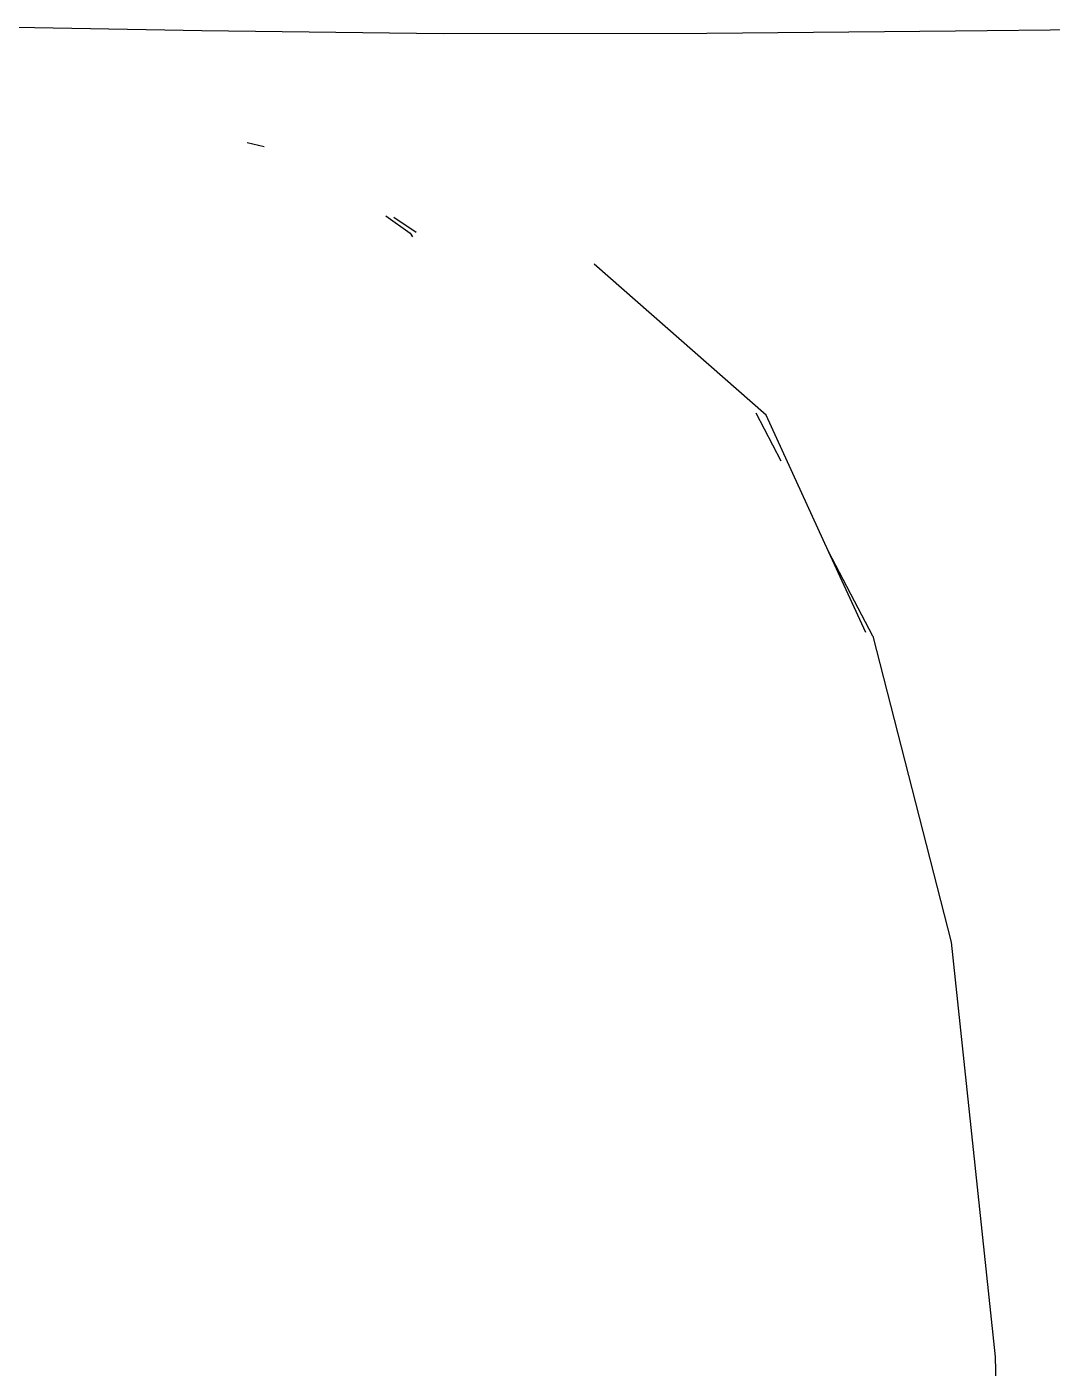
# Model space of a CAD drawing. Header units: millimetres. Extents: x -41292 to 298682, y -22072 to 33155.
# Drawn here: x 30668.4 to 30765.1, y -10519.1 to -10392.6 of the extents above; entities that cross this region are included whole.
import ezdxf

# ---------------------------------------------------------------- set-up
doc = ezdxf.new("R2010")
doc.units = ezdxf.units.MM

# ---------------------------------------------------------------- blocks, each defined once
blk = doc.blocks.new('rmfnasesx')
for p, q in [((58148.16, 5119.45), (58127.92, 5119.83)), ((58170.95, 5119.16), (58148.16, 5119.45)), ((58195.83, 5119.2), (58170.95, 5119.16)), ((58219.29, 5119.41), (58195.83, 5119.2)), ((58237.82, 5119.61), (58219.29, 5119.41)), ((58152.44, 5108.91), (58154.04, 5108.54)), ((58165.53, 5102), (58167.83, 5100.37)), ((58168.38, 5100.44), (58166.3, 5101.85)), ((58167.83, 5100.37), (58168.04, 5100.03)), ((58201.43, 5083.21), (58185.2, 5097.45)), ((58202.85, 5078.88), (58200.49, 5083.4)), ((58207.32, 5070.34), (58201.43, 5083.21)), ((58211.5, 5062.36), (58207.32, 5070.34)), ((58210.83, 5062.69), (58207.32, 5070.34)), ((58211.5, 5062.36), (58218.87, 5033.49)), ((58218.87, 5033.49), (58223.04, 4994.4)), ((58223.04, 4994.4), (58224.43, 4942.69))]:
    blk.add_line(p, q)

msp = doc.modelspace()

# ---------------------------------------------------------------- block references
msp.add_blockref('rmfnasesx', (-27463.27, -15512.43))

doc.saveas('drawing.dxf')
